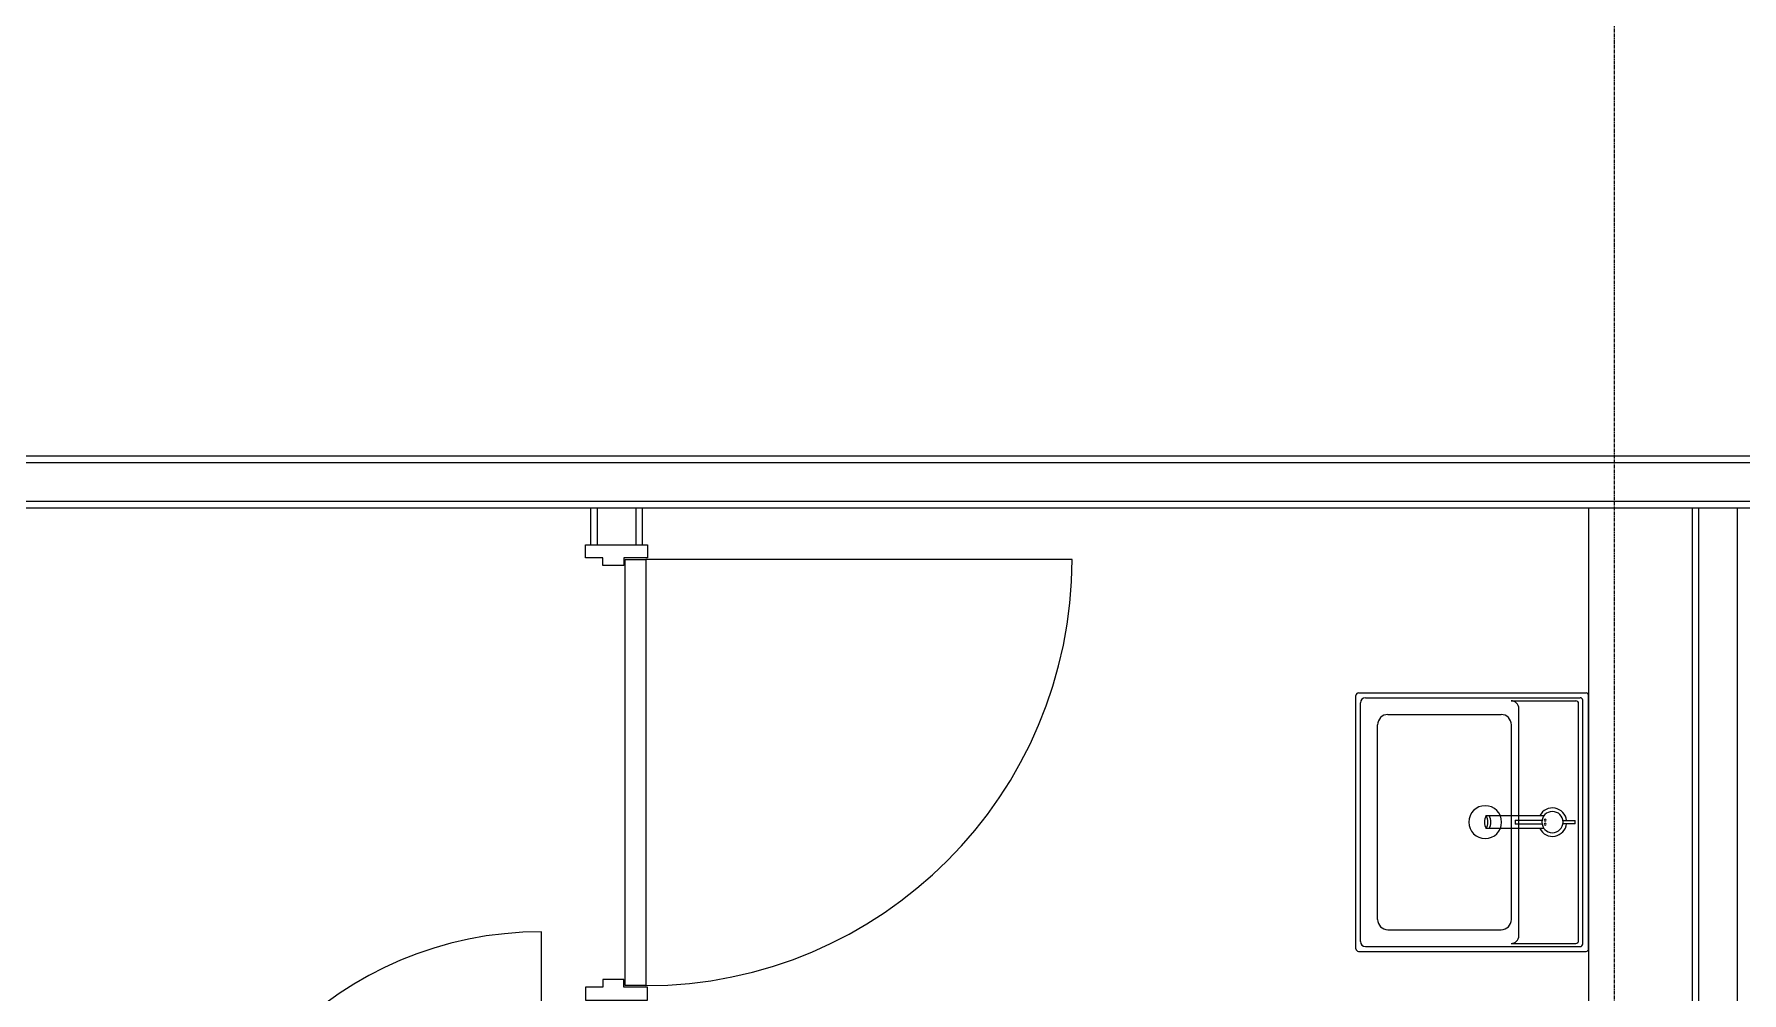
# Model space of a CAD drawing. Header units: millimetres. Extents: x 0 to 181737, y 0 to 59400.
# Drawn here: x 118744 to 122046, y 32337 to 34191 of the extents above; entities that cross this region are included whole.
import ezdxf

# ---------------------------------------------------------------- set-up
doc = ezdxf.new("R2010")
doc.units = ezdxf.units.MM
doc.header["$LTSCALE"] = 0.2
doc.linetypes.add('CENTER', pattern=[50.8, 31.75, -6.35, 6.35, -6.35])
for name, color, linetype in [('A_建築', 8, 'Continuous'), ('A_建築（什器）', 8, 'Continuous'), ('A_建築（軽鉄下地）', 8, 'Continuous')]:
    doc.layers.add(name, color=color, linetype=linetype)
doc.layers.add('A_通芯', color=8, linetype='CENTER', plot=False)

msp = doc.modelspace()

# ---------------------------------------------------------------- linework, layer by layer
at = {"layer": 'A_建築'}
for p, q in [((114650, 33375), (125850, 33375)), ((114650, 33275), (125850, 33275)), ((119820, 33275), (119820, 33203)), ((119920, 33275), (119920, 33203)), ((121950, 33275), (121950, 29077.5)), ((120751, 33175), (119927, 33175))]:
    msp.add_line(p, q, dxfattribs=at)
for points in [[(119930, 33203), (119930, 33178), (119884, 33178), (119884, 33163), (119844, 33163), (119844, 33178), (119810, 33178), (119810, 33203), (119930, 33203)], [(119930, 32323), (119930, 32348), (119884, 32348), (119884, 32363), (119844, 32363), (119844, 32348), (119810, 32348), (119810, 32323), (119930, 32323)]]:
    msp.add_lwpolyline(points, dxfattribs=at)
msp.add_lwpolyline([(119927, 33175), (119927, 32351), (119887, 32351), (119887, 33175)], close=True, dxfattribs=at)
msp.add_arc((119927, 33175), 824, 270, 0, dxfattribs=at)
at = {"layer": 'A_建築（什器）'}
for p, q in [((121750, 33275), (121750, 30945)), ((119725, 31755), (119725, 32455))]:
    msp.add_line(p, q, dxfattribs=at)
at = {"layer": 'A_建築（什器）', "linetype": 'Continuous'}
for p, q in [((121300, 32422.09), (121300, 32912.09)), ((121305, 32917.09), (121742, 32917.09)), ((121308.7, 32436.49), (121308.7, 32897.69)), ((121315, 32917.09), (121745, 32917.09)), ((121318.7, 32907.69), (121733.5, 32907.69)), ((121600, 32901.63), (121725.5, 32901.63)), ((121730.5, 32437.55), (121730.5, 32896.63)), ((121738.5, 32431.49), (121738.5, 32902.69)), ((121750, 32422.09), (121750, 32912.09)), ((121361.86, 32875.22), (121580.64, 32875.22)), ((121615, 32447.55), (121615, 32886.63)), ((121341.86, 32478.96), (121341.86, 32855.22)), ((121600.64, 32478.96), (121600.64, 32855.22)), ((121551.87, 32679.59), (121663.75, 32679.59)), ((121608.2, 32671.09), (121659.89, 32671.09)), ((121659.89, 32663.09), (121608.2, 32663.09)), ((121700.28, 32670.09), (121724.18, 32670.09)), ((121724.18, 32664.09), (121700.28, 32664.09)), ((121724.18, 32664.09), (121724.18, 32670.09)), ((121663.75, 32654.59), (121551.87, 32654.59)), ((121361.86, 32458.96), (121580.64, 32458.96)), ((121600, 32432.55), (121725.5, 32432.55)), ((121305, 32417.09), (121742, 32417.09)), ((121315, 32417.09), (121745, 32417.09)), ((121318.7, 32426.49), (121733.5, 32426.49))]:
    msp.add_line(p, q, dxfattribs=at)
for centre, radius, start, end in [((121305, 32912.09), 5, 90, 180), ((121318.7, 32897.69), 10, 90, 180), ((121600, 32886.63), 15, 0, 90), ((121725.5, 32896.63), 5, 0, 90), ((121733.5, 32902.69), 5, 0, 90), ((121745, 32912.09), 5, 0, 90), ((121361.86, 32855.22), 20, 90, 180), ((121580.64, 32855.22), 20, 0, 90), ((121550, 32667.09), 31.75, 90, 270), ((121550, 32667.09), 31.75, 0, 90), ((121680, 32667.09), 27.5, 6.26291, 152.96431), ((121573.27, 32667.09), 24.78, 149.71071, 210.28929), ((121550, 32667.09), 31.75, 270, 0), ((121530.47, 32667.09), 24.78, 329.71071, 30.28929), ((121536.31, 32667.09), 24.78, 329.71071, 30.28929), ((121648, 32667.09), 40, 174.26083, 185.73917), ((121680, 32667.09), 27.5, 207.03569, 353.73709), ((121680, 32667.09), 20.5, 90, 270), ((121666, 32671.09), 1.7, 90, 270), ((121666, 32663.09), 1.7, 90, 270), ((121666, 32671.09), 1.7, 270, 90), ((121666, 32663.09), 1.7, 270, 90), ((121680, 32667.09), 20.5, 270, 90), ((121361.86, 32478.96), 20, 180, 270), ((121580.64, 32478.96), 20, 270, 0), ((121318.7, 32436.49), 10, 180, 270), ((121600, 32447.55), 15, 270, 0), ((121725.5, 32437.55), 5, 270, 0), ((121733.5, 32431.49), 5, 270, 0), ((121305, 32422.09), 5, 180, 270), ((121745, 32422.09), 5, 270, 0)]:
    msp.add_arc(centre, radius, start, end, dxfattribs=at)
at = {"layer": 'A_建築（什器）'}
msp.add_arc((119725, 31755), 700, 90, 180, dxfattribs=at)
at = {"layer": 'A_建築（軽鉄下地）', "color": 8, "ltscale": 50}
for p, q in [((114662.5, 33362.5), (125850, 33362.5)), ((114662.5, 33287.5), (125850, 33287.5)), ((119832.5, 33275), (119832.5, 33203)), ((119907.5, 33275), (119907.5, 33203)), ((121962.5, 33275), (121962.5, 29077.5)), ((122037.5, 33275), (122037.5, 29077.5))]:
    msp.add_line(p, q, dxfattribs=at)
at = {"layer": 'A_通芯', "color": 8}
msp.add_lwpolyline([(121800, 14565.35), (121800, 46450.31)], dxfattribs=at)

doc.saveas('drawing.dxf')
